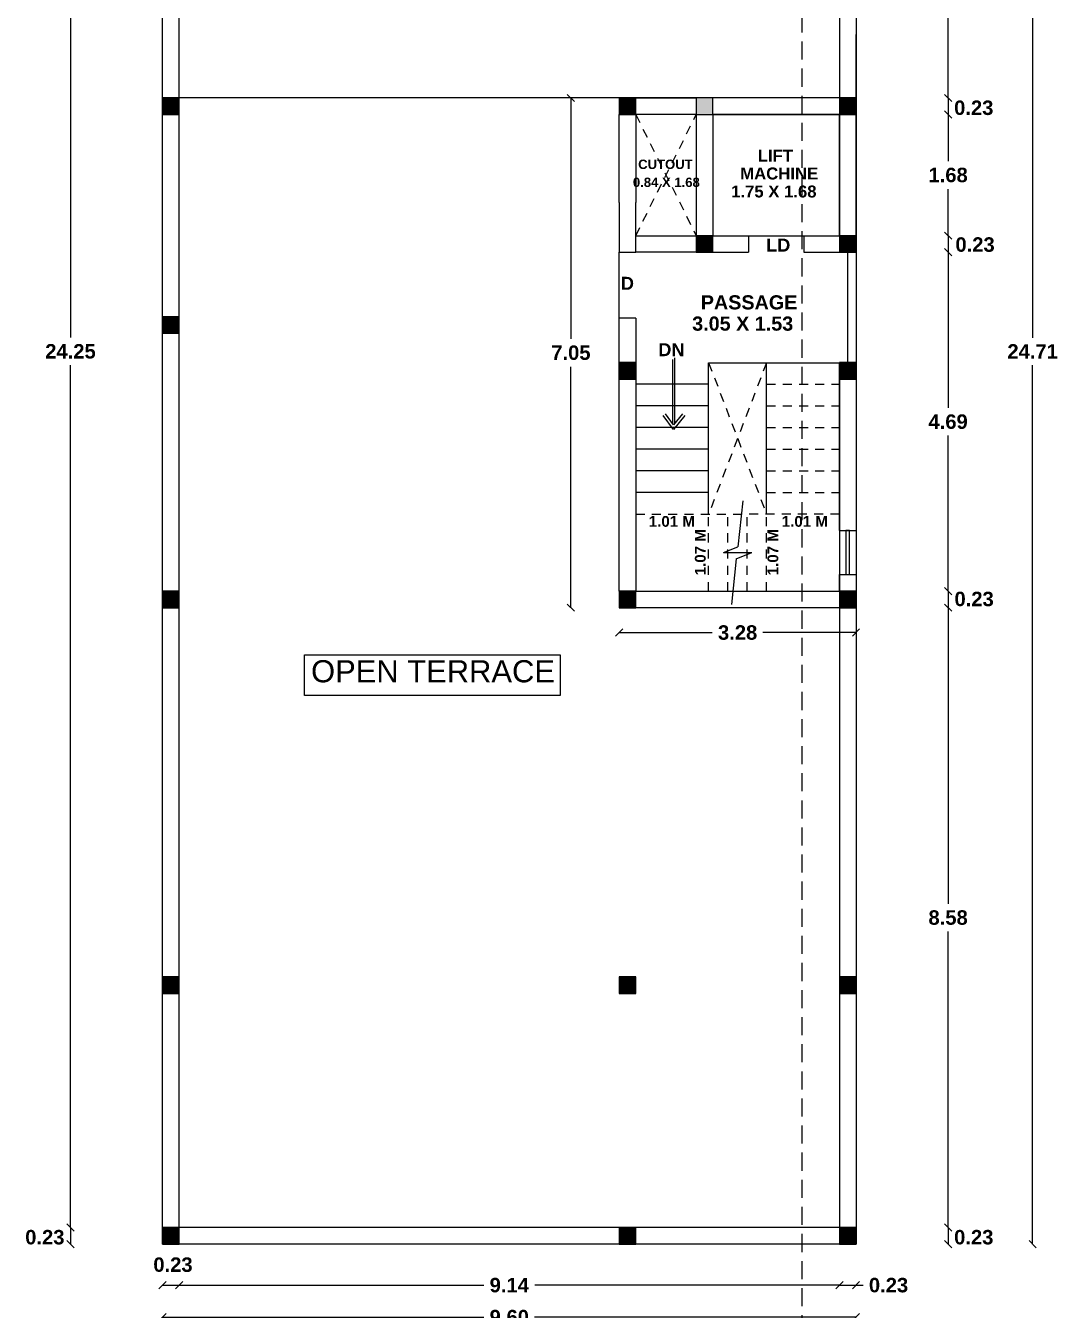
# Model space of a CAD drawing. Header units: metres. Extents: x 7583 to 7845, y 447 to 541.
# Drawn here: x 7661.41 to 7675.69, y 464.11 to 481.89 of the extents above; entities that cross this region are included whole.
import ezdxf

# ---------------------------------------------------------------- set-up
doc = ezdxf.new("R2010")
doc.units = ezdxf.units.M
doc.linetypes.add('HIDDEN', pattern=[0.375, 0.25, -0.125])
doc.linetypes.add('HIDDEN2', pattern=[0.1875, 0.125, -0.0625])
doc.layers.add('BLK_1_FLR_5_ROOF_AREA', color=54, linetype='Continuous')
doc.layers.add('SOLAR_PANEL', color=3, linetype='Continuous')
doc.layers.add('Hatch', color=3, linetype='Continuous', lineweight=9)
doc.styles.get("Standard").update_dxf_attribs({"font": 'arialbd.ttf'})
doc.styles.add('style4', font='arialbd.ttf', dxfattribs={"height": 3.81})
doc.dimstyles.get("Standard").update_dxf_attribs({"dimtxt": 0.2, "dimasz": 0.1, "dimexe": 0.18, "dimexo": 0.0625, "dimgap": 0.09, "dimtad": 0, "dimtih": 1, "dimtoh": 1, "dimzin": 0, "dimdsep": 46, "dimtxsty": 'Standard', "dimblk": 'OBLIQUE', "dimcen": 0.09, "dimse1": 1, "dimse2": 1, "dimadec": 0, "dimazin": 0, "dimtfac": 1, "dimtofl": 0, "dimtmove": 0, "dimatfit": 3, "dimfxl": 0, "dimtolj": 1, "dimtzin": 0, "dimarcsym": 0})

# ---------------------------------------------------------------- blocks, each defined once
blk = doc.blocks.new('Column 9 x 9')
at = {"layer": 'Hatch'}
h = blk.add_hatch(dxfattribs=at)
h.set_pattern_fill('ANSI31', color=256, scale=0.1, style=0)
h.paths.add_polyline_path([(9, 0), (0, 0), (0, -9), (9, -9)])
blk.add_lwpolyline([(0, -9), (0, 0), (9, 0), (9, -9)], close=True)
blk = doc.blocks.new('_Oblique')
at = {"color": 0, "linetype": 'ByBlock', "lineweight": -2}
blk.add_line((-0.5, -0.5), (0.5, 0.5), dxfattribs=at)
blk = doc.blocks.new('*D312')
at = {"color": 0, "lineweight": -2}
for p, q in [((7674.183, 489.505), (7674.183, 485.389)), ((7674.183, 480.889), (7674.183, 485.005))]:
    blk.add_line(p, q, dxfattribs=at)
at = {"layer": 'Defpoints', "color": 0}
for p in [(7672.412, 489.505), (7672.412, 480.889), (7674.183, 480.889)]:
    blk.add_point(p, dxfattribs=at)
at = {"color": 0, "lineweight": -2, "xscale": 0.1, "yscale": 0.1, "zscale": 0.1}
for p, rotation in [((7674.183, 489.505), 90), ((7674.183, 480.889), 270)]:
    blk.add_blockref('_Oblique', p, dxfattribs=dict(at, rotation=rotation))
at = {"color": 0, "insert": (7674.183, 485.197), "char_height": 0.2, "attachment_point": 5}
blk.add_mtext('\\A1;8.62', dxfattribs=at)
blk = doc.blocks.new('*D313')
at = {"color": 0, "lineweight": -2}
blk.add_line((7674.183, 480.889), (7674.183, 480.66), dxfattribs=at)
at = {"layer": 'Defpoints', "color": 0}
for p in [(7671.801, 480.889), (7671.802, 480.66), (7674.183, 480.66)]:
    blk.add_point(p, dxfattribs=at)
at = {"color": 0, "lineweight": -2, "xscale": 0.1, "yscale": 0.1, "zscale": 0.1}
for p, rotation in [((7674.183, 480.889), 90), ((7674.183, 480.66), 270)]:
    blk.add_blockref('_Oblique', p, dxfattribs=dict(at, rotation=rotation))
at = {"color": 0, "insert": (7674.538, 480.752), "char_height": 0.2, "attachment_point": 5}
blk.add_mtext('\\A1;0.23', dxfattribs=at)
blk = doc.blocks.new('*D314')
at = {"color": 0, "lineweight": -2}
for p, q in [((7674.183, 480.66), (7674.183, 480.014)), ((7674.183, 478.983), (7674.183, 479.629))]:
    blk.add_line(p, q, dxfattribs=at)
at = {"layer": 'Defpoints', "color": 0}
for p in [(7672.407, 480.66), (7672.407, 478.983), (7674.183, 478.983)]:
    blk.add_point(p, dxfattribs=at)
at = {"color": 0, "lineweight": -2, "xscale": 0.1, "yscale": 0.1, "zscale": 0.1}
for p, rotation in [((7674.183, 480.66), 90), ((7674.183, 478.983), 270)]:
    blk.add_blockref('_Oblique', p, dxfattribs=dict(at, rotation=rotation))
at = {"color": 0, "insert": (7674.183, 479.822), "char_height": 0.2, "attachment_point": 5}
blk.add_mtext('\\A1;1.68', dxfattribs=at)
blk = doc.blocks.new('*D315')
at = {"color": 0, "lineweight": -2}
blk.add_line((7674.183, 478.983), (7674.183, 478.754), dxfattribs=at)
at = {"layer": 'Defpoints', "color": 0}
for p in [(7672.257, 478.983), (7672.257, 478.754), (7674.183, 478.754)]:
    blk.add_point(p, dxfattribs=at)
at = {"color": 0, "lineweight": -2, "xscale": 0.1, "yscale": 0.1, "zscale": 0.1}
for p, rotation in [((7674.183, 478.983), 90), ((7674.183, 478.754), 270)]:
    blk.add_blockref('_Oblique', p, dxfattribs=dict(at, rotation=rotation))
at = {"color": 0, "insert": (7674.556, 478.859), "char_height": 0.2, "attachment_point": 5}
blk.add_mtext('\\A1;0.23', dxfattribs=at)
blk = doc.blocks.new('*D316')
at = {"color": 0, "lineweight": -2}
for p, q in [((7674.183, 478.754), (7674.183, 476.602)), ((7674.183, 474.065), (7674.183, 476.217))]:
    blk.add_line(p, q, dxfattribs=at)
at = {"layer": 'Defpoints', "color": 0}
for p in [(7672.329, 478.754), (7672.152, 474.065), (7674.183, 474.065)]:
    blk.add_point(p, dxfattribs=at)
at = {"color": 0, "lineweight": -2, "xscale": 0.1, "yscale": 0.1, "zscale": 0.1}
for p, rotation in [((7674.183, 478.754), 90), ((7674.183, 474.065), 270)]:
    blk.add_blockref('_Oblique', p, dxfattribs=dict(at, rotation=rotation))
at = {"color": 0, "insert": (7674.183, 476.409), "char_height": 0.2, "attachment_point": 5}
blk.add_mtext('\\A1;4.69', dxfattribs=at)
blk = doc.blocks.new('*D317')
at = {"color": 0, "lineweight": -2}
blk.add_line((7674.183, 474.065), (7674.183, 473.836), dxfattribs=at)
at = {"layer": 'Defpoints', "color": 0}
for p in [(7672.407, 474.065), (7672.407, 473.836), (7674.183, 473.836)]:
    blk.add_point(p, dxfattribs=at)
at = {"color": 0, "lineweight": -2, "xscale": 0.1, "yscale": 0.1, "zscale": 0.1}
for p, rotation in [((7674.183, 474.065), 90), ((7674.183, 473.836), 270)]:
    blk.add_blockref('_Oblique', p, dxfattribs=dict(at, rotation=rotation))
at = {"color": 0, "insert": (7674.543, 473.955), "char_height": 0.2, "attachment_point": 5}
blk.add_mtext('\\A1;0.23', dxfattribs=at)
blk = doc.blocks.new('*D318')
at = {"color": 0, "lineweight": -2}
for p, q in [((7674.183, 473.836), (7674.183, 469.739)), ((7674.183, 465.258), (7674.183, 469.355))]:
    blk.add_line(p, q, dxfattribs=at)
at = {"layer": 'Defpoints', "color": 0}
for p in [(7672.03, 473.836), (7672.103, 465.258), (7674.183, 465.258)]:
    blk.add_point(p, dxfattribs=at)
at = {"color": 0, "lineweight": -2, "xscale": 0.1, "yscale": 0.1, "zscale": 0.1}
for p, rotation in [((7674.183, 473.836), 90), ((7674.183, 465.258), 270)]:
    blk.add_blockref('_Oblique', p, dxfattribs=dict(at, rotation=rotation))
at = {"color": 0, "insert": (7674.183, 469.547), "char_height": 0.2, "attachment_point": 5}
blk.add_mtext('\\A1;8.58', dxfattribs=at)
blk = doc.blocks.new('*D319')
at = {"color": 0, "lineweight": -2}
blk.add_line((7674.183, 465.258), (7674.183, 465.029), dxfattribs=at)
at = {"layer": 'Defpoints', "color": 0}
for p in [(7672.508, 465.258), (7672.508, 465.029), (7674.183, 465.029)]:
    blk.add_point(p, dxfattribs=at)
at = {"color": 0, "lineweight": -2, "xscale": 0.1, "yscale": 0.1, "zscale": 0.1}
for p, rotation in [((7674.183, 465.258), 90), ((7674.183, 465.029), 270)]:
    blk.add_blockref('_Oblique', p, dxfattribs=dict(at, rotation=rotation))
at = {"color": 0, "insert": (7674.538, 465.124), "char_height": 0.2, "attachment_point": 5}
blk.add_mtext('\\A1;0.23', dxfattribs=at)
blk = doc.blocks.new('*D320')
at = {"color": 0, "lineweight": -2}
for p, q in [((7675.353, 489.734), (7675.353, 477.572)), ((7675.353, 465.029), (7675.353, 477.191))]:
    blk.add_line(p, q, dxfattribs=at)
at = {"layer": 'Defpoints', "color": 0}
for p in [(7672.908, 489.734), (7675.353, 489.734), (7672.908, 465.029)]:
    blk.add_point(p, dxfattribs=at)
at = {"color": 0, "lineweight": -2, "xscale": 0.1, "yscale": 0.1, "zscale": 0.1}
for p, rotation in [((7675.353, 489.734), 90), ((7675.353, 465.029), 270)]:
    blk.add_blockref('_Oblique', p, dxfattribs=dict(at, rotation=rotation))
at = {"color": 0, "insert": (7675.353, 477.382), "char_height": 0.2, "attachment_point": 5}
blk.add_mtext('\\A1;24.71', dxfattribs=at)
blk = doc.blocks.new('*D322')
at = {"color": 0, "lineweight": -2}
for p, q in [((7662.033, 489.505), (7662.033, 477.574)), ((7662.033, 465.258), (7662.033, 477.19))]:
    blk.add_line(p, q, dxfattribs=at)
at = {"layer": 'Defpoints', "color": 0}
for p in [(7663.804, 489.505), (7662.033, 465.258), (7663.708, 465.258)]:
    blk.add_point(p, dxfattribs=at)
at = {"color": 0, "lineweight": -2, "xscale": 0.1, "yscale": 0.1, "zscale": 0.1}
for p, rotation in [((7662.033, 489.505), 90), ((7662.033, 465.258), 270)]:
    blk.add_blockref('_Oblique', p, dxfattribs=dict(at, rotation=rotation))
at = {"color": 0, "insert": (7662.033, 477.382), "char_height": 0.2, "attachment_point": 5}
blk.add_mtext('\\A1;24.25', dxfattribs=at)
blk = doc.blocks.new('*D323')
at = {"color": 0, "lineweight": -2}
blk.add_line((7662.033, 465.258), (7662.033, 465.029), dxfattribs=at)
at = {"layer": 'Defpoints', "color": 0}
for p in [(7663.708, 465.258), (7662.033, 465.029), (7663.708, 465.029)]:
    blk.add_point(p, dxfattribs=at)
at = {"color": 0, "lineweight": -2, "xscale": 0.1, "yscale": 0.1, "zscale": 0.1}
for p, rotation in [((7662.033, 465.258), 90), ((7662.033, 465.029), 270)]:
    blk.add_blockref('_Oblique', p, dxfattribs=dict(at, rotation=rotation))
at = {"color": 0, "insert": (7661.678, 465.124), "char_height": 0.2, "attachment_point": 5}
blk.add_mtext('\\A1;0.23', dxfattribs=at)
blk = doc.blocks.new('*D435')
at = {"color": 0, "lineweight": -2}
for p, q in [((7669.629, 473.491), (7670.918, 473.491)), ((7672.908, 473.491), (7671.619, 473.491))]:
    blk.add_line(p, q, dxfattribs=at)
at = {"layer": 'Defpoints', "color": 0}
for p in [(7669.629, 473.836), (7672.908, 473.836), (7672.908, 473.491)]:
    blk.add_point(p, dxfattribs=at)
at = {"color": 0, "lineweight": -2, "xscale": 0.1, "yscale": 0.1, "zscale": 0.1, "rotation": 180}
blk.add_blockref('_Oblique', (7669.629, 473.491), dxfattribs=at)
at = {"color": 0, "lineweight": -2, "xscale": 0.1, "yscale": 0.1, "zscale": 0.1}
blk.add_blockref('_Oblique', (7672.908, 473.491), dxfattribs=at)
at = {"color": 0, "insert": (7671.269, 473.491), "char_height": 0.2, "attachment_point": 5}
blk.add_mtext('\\A1;3.28', dxfattribs=at)
blk = doc.blocks.new('*D436')
at = {"color": 0, "lineweight": -2}
for p, q in [((7668.961, 480.889), (7668.961, 477.555)), ((7668.961, 473.836), (7668.961, 477.17))]:
    blk.add_line(p, q, dxfattribs=at)
at = {"layer": 'Defpoints', "color": 0}
for p in [(7668.961, 480.889), (7669.629, 480.889), (7669.629, 473.836)]:
    blk.add_point(p, dxfattribs=at)
at = {"color": 0, "lineweight": -2, "xscale": 0.1, "yscale": 0.1, "zscale": 0.1}
for p, rotation in [((7668.961, 480.889), 90), ((7668.961, 473.836), 270)]:
    blk.add_blockref('_Oblique', p, dxfattribs=dict(at, rotation=rotation))
at = {"color": 0, "insert": (7668.961, 477.363), "char_height": 0.2, "attachment_point": 5}
blk.add_mtext('\\A1;7.05', dxfattribs=at)
blk = doc.blocks.new('*D324')
at = {"color": 0, "lineweight": -2}
blk.add_line((7663.308, 464.461), (7663.537, 464.461), dxfattribs=at)
at = {"layer": 'Defpoints', "color": 0}
for p in [(7663.308, 465.435), (7663.537, 465.435), (7663.537, 464.461)]:
    blk.add_point(p, dxfattribs=at)
at = {"color": 0, "lineweight": -2, "xscale": 0.1, "yscale": 0.1, "zscale": 0.1, "rotation": 180}
blk.add_blockref('_Oblique', (7663.308, 464.461), dxfattribs=at)
at = {"color": 0, "lineweight": -2, "xscale": 0.1, "yscale": 0.1, "zscale": 0.1}
blk.add_blockref('_Oblique', (7663.537, 464.461), dxfattribs=at)
at = {"color": 0, "insert": (7663.452, 464.744), "char_height": 0.2, "attachment_point": 5}
blk.add_mtext('\\A1;0.23', dxfattribs=at)
blk = doc.blocks.new('*D325')
at = {"color": 0, "lineweight": -2}
for p, q in [((7663.537, 464.461), (7667.754, 464.461)), ((7672.679, 464.461), (7668.462, 464.461))]:
    blk.add_line(p, q, dxfattribs=at)
at = {"layer": 'Defpoints', "color": 0}
for p in [(7663.537, 465.435), (7672.679, 465.258), (7672.679, 464.461)]:
    blk.add_point(p, dxfattribs=at)
at = {"color": 0, "lineweight": -2, "xscale": 0.1, "yscale": 0.1, "zscale": 0.1, "rotation": 180}
blk.add_blockref('_Oblique', (7663.537, 464.461), dxfattribs=at)
at = {"color": 0, "lineweight": -2, "xscale": 0.1, "yscale": 0.1, "zscale": 0.1}
blk.add_blockref('_Oblique', (7672.679, 464.461), dxfattribs=at)
at = {"color": 0, "insert": (7668.108, 464.461), "char_height": 0.2, "attachment_point": 5}
blk.add_mtext('\\A1;9.14', dxfattribs=at)
blk = doc.blocks.new('*D326')
at = {"color": 0, "lineweight": -2}
for p, q in [((7672.679, 464.461), (7672.908, 464.461)), ((7672.908, 464.461), (7673.008, 464.461))]:
    blk.add_line(p, q, dxfattribs=at)
at = {"layer": 'Defpoints', "color": 0}
for p in [(7672.679, 465.616), (7672.908, 465.616), (7672.908, 464.461)]:
    blk.add_point(p, dxfattribs=at)
at = {"color": 0, "lineweight": -2, "xscale": 0.1, "yscale": 0.1, "zscale": 0.1, "rotation": 180}
blk.add_blockref('_Oblique', (7672.679, 464.461), dxfattribs=at)
at = {"color": 0, "lineweight": -2, "xscale": 0.1, "yscale": 0.1, "zscale": 0.1}
blk.add_blockref('_Oblique', (7672.908, 464.461), dxfattribs=at)
at = {"color": 0, "insert": (7673.358, 464.461), "char_height": 0.2, "attachment_point": 5}
blk.add_mtext('\\A1;0.23', dxfattribs=at)
blk = doc.blocks.new('*D327')
at = {"color": 0, "lineweight": -2}
for p, q in [((7663.308, 464.018), (7667.757, 464.018)), ((7672.908, 464.018), (7668.458, 464.018))]:
    blk.add_line(p, q, dxfattribs=at)
at = {"layer": 'Defpoints', "color": 0}
for p in [(7663.308, 465.567), (7672.908, 465.567), (7672.908, 464.018)]:
    blk.add_point(p, dxfattribs=at)
at = {"color": 0, "lineweight": -2, "xscale": 0.1, "yscale": 0.1, "zscale": 0.1, "rotation": 180}
blk.add_blockref('_Oblique', (7663.308, 464.018), dxfattribs=at)
at = {"color": 0, "lineweight": -2, "xscale": 0.1, "yscale": 0.1, "zscale": 0.1}
blk.add_blockref('_Oblique', (7672.908, 464.018), dxfattribs=at)
at = {"color": 0, "insert": (7668.108, 464.018), "char_height": 0.2, "attachment_point": 5}
blk.add_mtext('\\A1;9.60', dxfattribs=at)

msp = doc.modelspace()

# ---------------------------------------------------------------- hatches: boundary and pattern name
at = {"layer": 'Hatch'}
msp.add_hatch(color=256, dxfattribs=at).paths.add_polyline_path([(7670.925, 480.66), (7670.697, 480.66), (7670.697, 480.889), (7670.925, 480.889)])

# ---------------------------------------------------------------- linework, layer by layer
at = {"linetype": 'HIDDEN'}
msp.add_line((7672.16, 492.545), (7672.16, 462.658), dxfattribs=at)
for p, q in [((7663.308, 465.029), (7663.308, 489.734)), ((7672.908, 489.734), (7672.908, 465.029)), ((7669.629, 479.444), (7669.629, 480.66)), ((7669.858, 480.66), (7669.858, 479.444)), ((7663.308, 476.57), (7663.308, 480.344)), ((7669.629, 479.444), (7669.629, 478.754)), ((7669.858, 478.754), (7669.858, 479.444)), ((7669.858, 478.983), (7670.697, 478.983)), ((7671.421, 478.983), (7671.421, 478.754)), ((7671.421, 478.983), (7672.184, 478.983)), ((7672.184, 478.983), (7672.184, 478.754)), ((7669.629, 478.754), (7669.858, 478.754)), ((7669.629, 474.065), (7669.629, 478.754)), ((7670.697, 478.754), (7669.858, 478.754)), ((7672.794, 477.229), (7672.794, 478.754)), ((7669.858, 477.844), (7669.629, 477.844)), ((7669.858, 477.844), (7669.858, 474.065)), ((7670.369, 477.268), (7670.369, 476.394)), ((7670.394, 477.293), (7670.394, 476.394)), ((7669.629, 477.229), (7669.858, 477.229)), ((7670.868, 475.132), (7670.868, 477.226)), ((7670.868, 477.226), (7671.669, 477.226)), ((7671.669, 475.132), (7671.669, 477.226)), ((7671.669, 477.226), (7672.679, 477.226)), ((7670.868, 476.927), (7669.858, 476.927)), ((7670.868, 476.628), (7669.858, 476.628)), ((7670.379, 476.302), (7670.239, 476.497)), ((7670.381, 476.365), (7670.27, 476.52)), ((7670.538, 476.495), (7670.379, 476.302)), ((7670.508, 476.519), (7670.381, 476.365)), ((7670.868, 476.329), (7669.858, 476.329)), ((7670.868, 476.03), (7669.858, 476.03)), ((7670.868, 475.731), (7669.858, 475.731)), ((7670.868, 475.431), (7669.858, 475.431)), ((7671.339, 475.315), (7671.27, 474.677)), ((7672.679, 474.904), (7672.908, 474.904)), ((7672.679, 474.904), (7672.679, 474.294)), ((7672.908, 474.904), (7672.908, 474.294)), ((7671.072, 474.599), (7671.27, 474.677)), ((7671.072, 474.599), (7671.464, 474.599)), ((7671.251, 474.514), (7671.464, 474.599)), ((7671.251, 474.514), (7671.183, 473.882)), ((7672.679, 474.294), (7672.908, 474.294)), ((7672.679, 474.065), (7672.679, 474.294)), ((7672.908, 474.294), (7672.908, 473.836)), ((7669.858, 474.065), (7672.679, 474.065)), ((7672.679, 473.836), (7669.629, 473.836)), ((7672.908, 473.836), (7672.908, 472.975)), ((7672.908, 465.029), (7663.308, 465.029))]:
    msp.add_line(p, q)
at = {"linetype": 'HIDDEN2'}
for p, q in [((7669.858, 478.983), (7670.697, 480.66)), ((7669.858, 480.66), (7670.697, 478.983)), ((7670.868, 477.226), (7671.669, 475.132)), ((7671.669, 477.226), (7670.868, 475.132)), ((7671.669, 476.927), (7672.679, 476.927)), ((7671.669, 476.628), (7672.679, 476.628)), ((7671.669, 476.329), (7672.679, 476.329)), ((7671.669, 476.03), (7672.679, 476.03)), ((7671.669, 475.731), (7672.679, 475.731)), ((7671.669, 475.431), (7672.679, 475.431)), ((7669.858, 475.132), (7671.32, 475.132)), ((7670.868, 474.065), (7670.868, 475.132)), ((7671.135, 474.065), (7671.135, 475.132)), ((7672.679, 475.132), (7671.32, 475.132)), ((7671.402, 474.065), (7671.402, 475.132)), ((7671.669, 474.065), (7671.669, 475.132))]:
    msp.add_line(p, q, dxfattribs=at)
for points in [[(7672.678, 477.226), (7672.678, 465.259), (7663.538, 465.259), (7663.538, 489.504), (7672.678, 489.504), (7672.678, 478.754)], [(7672.184, 478.754), (7672.908, 478.754), (7672.908, 481.769)], [(7669.629, 480.889), (7670.697, 480.889)], [(7672.679, 480.889), (7670.697, 480.889), (7670.697, 478.754), (7671.421, 478.754)], [(7670.697, 480.66), (7669.629, 480.66)], [(7672.184, 478.983), (7672.679, 478.983), (7672.679, 480.66), (7670.925, 480.66), (7670.925, 478.983), (7671.421, 478.983)], [(7670.925, 480.66), (7672.679, 480.66)], [(7672.679, 474.904), (7672.679, 477.229), (7672.908, 477.229), (7672.908, 474.904)]]:
    msp.add_lwpolyline(points)
for points in [[(7670.697, 480.889), (7670.697, 480.66), (7670.925, 480.66), (7670.925, 480.889)], [(7672.819, 474.294), (7672.819, 474.904), (7672.768, 474.904), (7672.768, 474.294)], [(7665.272, 473.184), (7668.812, 473.184), (7668.812, 472.62), (7665.272, 472.62)]]:
    msp.add_lwpolyline(points, close=True)
at = {"layer": 'BLK_1_FLR_5_ROOF_AREA'}
msp.add_lwpolyline([(7663.308, 489.734), (7672.908, 489.734), (7672.908, 465.029), (7663.308, 465.029)], close=True, dxfattribs=at)
at = {"layer": 'SOLAR_PANEL', "color": 3}
msp.add_lwpolyline([(7672.678, 480.889), (7663.537, 480.889), (7663.537, 489.505), (7672.678, 489.505)], close=True, dxfattribs=at)

# ---------------------------------------------------------------- block references
at = {"xscale": -0.025416666666668, "yscale": 0.025416666666668, "zscale": 0.025416666666668, "rotation": 180}
for p in [(7663.308, 480.66), (7669.629, 480.66), (7672.679, 480.66), (7670.697, 478.754), (7672.679, 478.754), (7663.308, 477.633), (7669.629, 477), (7672.679, 477), (7663.308, 473.836), (7669.629, 473.836), (7672.679, 473.836), (7663.308, 468.499), (7669.629, 468.499), (7672.679, 468.499), (7663.308, 465.029), (7669.629, 465.029), (7672.679, 465.029)]:
    msp.add_blockref('Column 9 x 9', p, dxfattribs=at)

# ---------------------------------------------------------------- texts
for s, height, p in [('LIFT', 0.1655, (7671.548, 480.009)), ('CUTOUT', 0.1296, (7669.892, 479.906)), ('MACHINE', 0.1655, (7671.305, 479.761)), ('0.84 X 1.68', 0.12963, (7669.819, 479.657)), ('1.75 X 1.68', 0.16546, (7671.179, 479.512)), ('LD', 0.1795, (7671.664, 478.763)), ('D', 0.179, (7669.653, 478.235)), ('PASSAGE', 0.1957, (7670.759, 477.963)), ('3.05 X 1.53 ', 0.19572, (7670.64, 477.669)), ('DN', 0.1795, (7670.171, 477.316)), ('1.01 M', 0.1496, (7671.88, 474.955))]:
    msp.add_text(s, height=height).set_placement(p)
at = {"linetype": 'HIDDEN2'}
msp.add_text('1.01 M', height=0.1496, dxfattribs=at).set_placement((7670.039, 474.955))
for p in [(7670.827, 474.284), (7671.832, 474.284)]:
    msp.add_text('1.07 M', height=0.1496, rotation=90).set_placement(p)
at = {"lineweight": 25, "insert": (7667.052, 472.954), "char_height": 0.30634, "width": 5.36596, "attachment_point": 5, "style": 'style4'}
msp.add_mtext('{\\fArial|b0|i0|c0|p34;OPEN TERRACE}', dxfattribs=at)

# ---------------------------------------------------------------- dimensions: what is measured, and where the dimension line sits
for base, p1, p2, picture, middle in [((7675.353007124, 489.734132335), (7672.907904775, 465.029132335), (7672.907904775, 489.734132335), '*D320', (7675.353007124, 477.381632335)), ((7662.033, 465.258), (7663.804, 489.505), (7663.708, 465.258), '*D322', (7662.033, 477.382)), ((7674.183, 480.889), (7672.412, 489.505), (7672.412, 480.889), '*D312', (7674.183, 485.197)), ((7668.961, 480.889), (7669.629, 473.836), (7669.629, 480.889), '*D436', (7668.961, 477.363)), ((7674.183, 478.983), (7672.407, 480.66), (7672.407, 478.983), '*D314', (7674.183, 479.822)), ((7674.183, 474.065), (7672.329, 478.754), (7672.152, 474.065), '*D316', (7674.183, 476.409)), ((7674.183, 465.258), (7672.03, 473.836), (7672.103, 465.258), '*D318', (7674.183, 469.547))]:
    dim = msp.add_linear_dim(base=base, p1=p1, p2=p2, angle=90, dimstyle='Standard', override={"dimfxl": 3, "dimfxlon": 1, "dimarcsym": 2})
    dim.commit()
    dim.dimension.update_dxf_attribs({"geometry": picture, "text_midpoint": middle})
for base, p1, p2, picture, middle in [((7674.183, 480.66), (7671.801, 480.889), (7671.802, 480.66), '*D313', (7674.538, 480.752)), ((7674.183, 478.754), (7672.257, 478.983), (7672.257, 478.754), '*D315', (7674.556, 478.859)), ((7674.183, 473.836), (7672.407, 474.065), (7672.407, 473.836), '*D317', (7674.543, 473.955)), ((7662.033, 465.029), (7663.708, 465.258), (7663.708, 465.029), '*D323', (7661.678, 465.124)), ((7674.183, 465.029), (7672.508, 465.258), (7672.508, 465.029), '*D319', (7674.538, 465.124))]:
    dim = msp.add_linear_dim(base=base, p1=p1, p2=p2, angle=90, dimstyle='Standard', override={"dimtmove": 2, "dimfxl": 3, "dimfxlon": 1, "dimarcsym": 2})
    dim.commit()
    dim.dimension.update_dxf_attribs({"geometry": picture, "text_midpoint": middle, "dimtype": 160})
for base, p1, p2, picture, middle in [((7672.908, 473.491), (7669.629, 473.836), (7672.908, 473.836), '*D435', (7671.269, 473.491)), ((7672.908, 464.018), (7663.308, 465.567), (7672.908, 465.567), '*D327', (7668.108, 464.018)), ((7672.908, 464.461), (7672.679, 465.616), (7672.908, 465.616), '*D326', (7673.358, 464.461)), ((7672.679, 464.461), (7663.537, 465.435), (7672.679, 465.258), '*D325', (7668.108, 464.461))]:
    dim = msp.add_linear_dim(base=base, p1=p1, p2=p2, dimstyle='Standard', override={"dimfxl": 3, "dimfxlon": 1, "dimarcsym": 2})
    dim.commit()
    dim.dimension.update_dxf_attribs({"geometry": picture, "text_midpoint": middle})
dim = msp.add_linear_dim(base=(7663.537, 464.461), p1=(7663.308, 465.435), p2=(7663.537, 465.435), dimstyle='Standard', override={"dimtmove": 2, "dimfxl": 3, "dimfxlon": 1, "dimarcsym": 2})
dim.commit()
dim.dimension.update_dxf_attribs({"geometry": '*D324', "text_midpoint": (7663.452, 464.744), "dimtype": 160})

doc.saveas('drawing.dxf')
